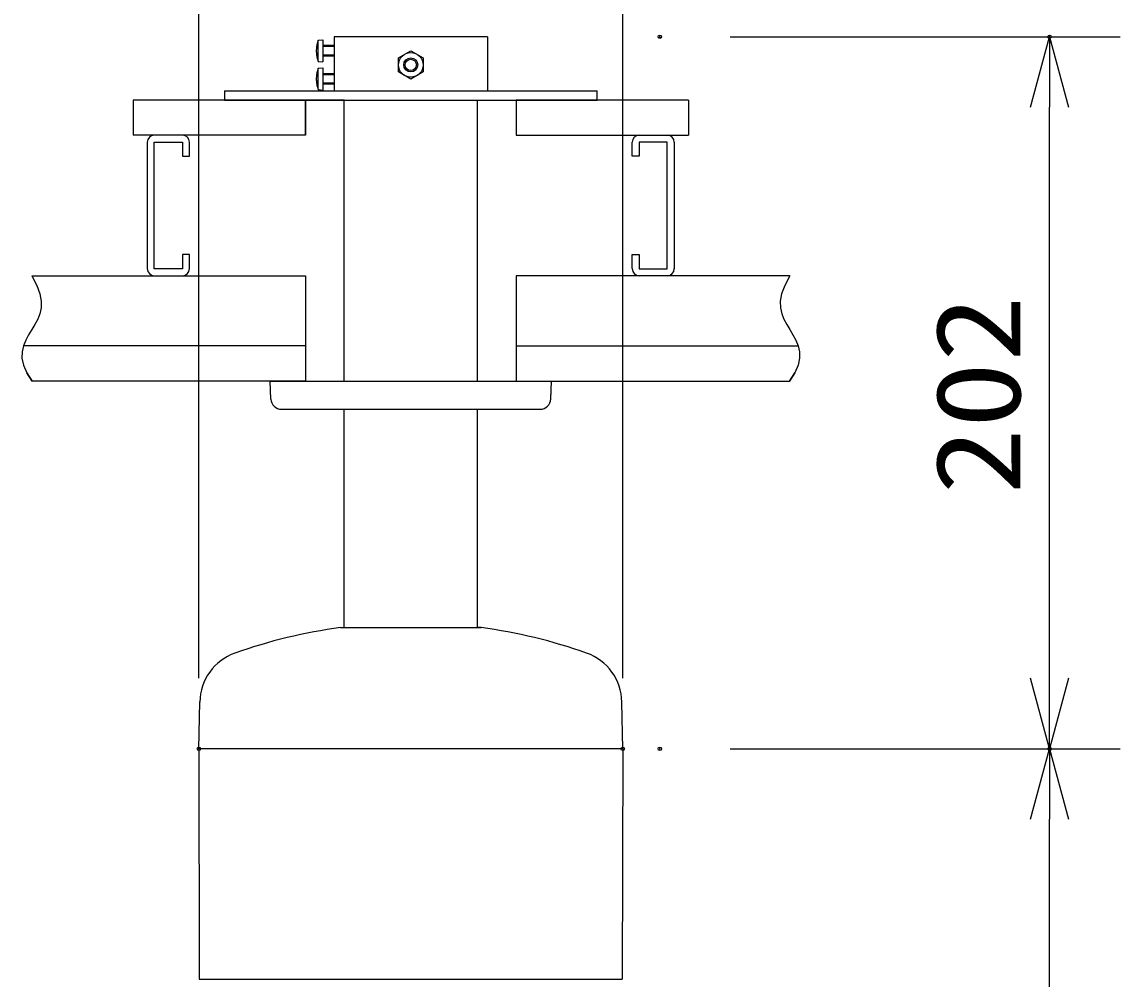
# Model space of a CAD drawing. Units: millimetres, scale not verified. Extents: x -63 to 65, y -57 to 57.
# Drawn here: x -35.1 to -3.95, y 7.71 to 34.86 of the extents above; entities that cross this region are included whole.
import ezdxf
from ezdxf.enums import TextEntityAlignment as Align

# ---------------------------------------------------------------- set-up
doc = ezdxf.new("R2010")
doc.units = ezdxf.units.MM
doc.header["$LTSCALE"] = 0.190236
doc.header["$PDMODE"] = 32
doc.header["$PDSIZE"] = 0.0951
for name, color, linetype in [('0-2_GAIKEI', 1, 'Continuous'), ('0-4_SUNPO', 3, 'Continuous'), ('0-5_DEFPOINTS', 7, 'Continuous')]:
    doc.layers.add(name, color=color, linetype=linetype)
doc.styles.add('ＭＳ ゴシック', font='')
doc.styles.get('ＭＳ ゴシック').set_extended_font_data('MS Gothic')

# ---------------------------------------------------------------- blocks, each defined once
blk = doc.blocks.new('_OPEN30')
at = {"layer": '0-5_DEFPOINTS'}
blk.add_line((0, 0), (-1, 0), dxfattribs=at)
blk.add_lwpolyline([(-1, 0.26795), (0, 0), (-1, -0.26795)], dxfattribs=at)

msp = doc.modelspace()

# ---------------------------------------------------------------- linework, layer by layer
at = {"layer": '0-2_GAIKEI'}
for p, q in [((-26.6917, 34.3476), (-26.5576, 34.3593)), ((-26.6917, 33.7431), (-26.6917, 34.3476)), ((-26.5576, 34.3593), (-26.5576, 33.7315)), ((-26.2438, 34.195), (-26.5576, 34.195)), ((-26.2438, 34.165), (-26.5576, 34.165)), ((-26.6971, 33.7578), (-26.6917, 33.7431)), ((-26.6917, 33.7431), (-26.5576, 33.7315)), ((-26.2438, 33.9258), (-26.5576, 33.9258)), ((-26.2438, 33.896), (-26.5576, 33.896)), ((-23.7171, 33.8481), (-23.7171, 33.4454)), ((-26.6917, 33.5505), (-26.5576, 33.5621)), ((-26.6917, 32.9458), (-26.6917, 33.5505)), ((-26.5576, 33.5621), (-26.5576, 32.934)), ((-26.2438, 33.3974), (-26.5576, 33.3974)), ((-26.2438, 33.3676), (-26.5576, 33.3676)), ((-23.7171, 33.4454), (-24.066, 33.2439)), ((-26.2438, 33.1283), (-26.5576, 33.1283)), ((-26.2438, 33.0984), (-26.5576, 33.0984)), ((-29.3485, 32.9091), (-18.7834, 32.9091)), ((-29.3485, 32.9091), (-29.3485, 32.6501)), ((-26.6971, 32.9604), (-26.6917, 32.9458)), ((-26.6917, 32.9458), (-26.5576, 32.934)), ((-18.7834, 32.6501), (-18.7834, 32.9091)), ((-29.3485, 32.6501), (-18.7834, 32.6501)), ((-16.1918, 32.6501), (-16.1918, 31.6534)), ((-21.0759, 31.6534), (-16.1918, 31.6534)), ((-16.1918, 31.6552), (-16.1918, 31.6534)), ((-31.5413, 31.454), (-31.5413, 27.8657)), ((-31.5413, 31.4534), (-31.5413, 27.8664)), ((-17.7865, 31.0552), (-17.7865, 31.4534)), ((-17.5871, 31.454), (-17.5871, 31.0552)), ((-16.7896, 31.454), (-17.5871, 31.454)), ((-16.7896, 27.8657), (-16.7896, 31.454)), ((-16.5904, 31.454), (-16.5904, 27.8657)), ((-16.5904, 31.4534), (-16.5904, 27.8664)), ((-17.5871, 31.0552), (-17.7865, 31.0552)), ((-30.3452, 27.8664), (-30.3452, 28.2644)), ((-17.7865, 27.8664), (-17.7865, 28.2644)), ((-17.7865, 28.2644), (-17.5871, 28.2644)), ((-17.5871, 28.2644), (-17.5871, 27.8657)), ((-17.5871, 27.8657), (-16.7896, 27.8657)), ((-34.8212, 27.6664), (-27.056, 27.6664)), ((-34.818, 27.6664), (-34.6733, 27.3904)), ((-27.056, 27.6664), (-27.056, 24.6764)), ((-27.056, 27.6664), (-27.056, 25.6729)), ((-21.0759, 27.6664), (-21.0759, 24.6764)), ((-13.3137, 27.6664), (-21.0759, 27.6664)), ((-21.0759, 27.6664), (-21.0759, 25.6729)), ((-13.3137, 27.6664), (-13.4584, 27.3904)), ((-34.6733, 27.3904), (-34.586, 27.1499)), ((-34.586, 27.1499), (-34.548, 26.9393)), ((-13.5457, 27.1499), (-13.5837, 26.9393)), ((-13.4584, 27.3904), (-13.5457, 27.1499)), ((-34.548, 26.9393), (-34.5514, 26.753)), ((-34.588, 26.5855), (-34.65, 26.4313)), ((-34.5514, 26.753), (-34.588, 26.5855)), ((-13.5437, 26.5855), (-13.4817, 26.4313)), ((-34.7294, 26.2848), (-34.818, 26.1405)), ((-34.65, 26.4313), (-34.7294, 26.2848)), ((-13.4817, 26.4313), (-13.4023, 26.2848)), ((-13.4023, 26.2848), (-13.3137, 26.1405)), ((-34.9077, 25.9933), (-34.9896, 25.8405)), ((-34.818, 26.1405), (-34.9077, 25.9933)), ((-35.0545, 25.6796), (-35.0933, 25.5083)), ((-27.0546, 25.6733), (-35.0559, 25.6733)), ((-34.9896, 25.8405), (-35.0545, 25.6796)), ((-27.056, 25.6729), (-34.6121, 25.6729)), ((-27.056, 25.6729), (-27.056, 24.6764)), ((-21.0759, 25.6729), (-13.7479, 25.6729)), ((-21.0741, 25.6733), (-13.0758, 25.6733)), ((-13.035, 25.3242), (-13.0759, 25.125)), ((-13.0385, 25.5083), (-13.035, 25.3242)), ((-35.0558, 25.125), (-34.9614, 24.9083)), ((-13.0759, 25.125), (-13.1704, 24.9083)), ((-27.056, 24.6764), (-34.8212, 24.6764)), ((-21.0759, 24.6764), (-13.3245, 24.6764)), ((-21.0759, 24.6764), (-13.7479, 24.6764))]:
    msp.add_line(p, q, dxfattribs=at)
at = {"layer": '0-2_GAIKEI', "color": 7}
for p, q in [((-21.8881, 34.4442), (-26.2438, 34.4442)), ((-26.2438, 34.4442), (-26.2438, 32.9091)), ((-21.8881, 34.4442), (-21.8881, 32.9091)), ((-21.8881, 32.9119), (-21.8881, 32.9091)), ((-25.9595, 24.6764), (-25.9595, 32.6501)), ((-22.1723, 24.6764), (-22.1723, 32.6501)), ((-28.0527, 24.6764), (-20.079, 24.6764)), ((-28.0349, 24.1683), (-28.0527, 24.6764)), ((-28.0527, 24.6764), (-20.079, 24.6764)), ((-28.0349, 24.1676), (-28.0527, 24.6764)), ((-20.0966, 24.1684), (-20.079, 24.6764)), ((-20.0966, 24.1676), (-20.079, 24.6764)), ((-27.7351, 23.8788), (-20.3964, 23.8788)), ((-25.9595, 17.683), (-25.9595, 23.8788)), ((-22.1723, 17.683), (-22.1723, 23.8788)), ((-26.0592, 17.683), (-22.0723, 17.683)), ((-30.0762, 14.2442), (-30.0529, 15.5757)), ((-18.0555, 14.2442), (-18.0789, 15.5725)), ((-18.0555, 14.2442), (-30.0762, 14.2442)), ((-18.0555, 14.2442), (-30.0762, 14.2442)), ((-30.0762, 14.2442), (-30.0656, 7.7136)), ((-18.0555, 14.2442), (-18.0661, 7.7136)), ((-30.0656, 7.7136), (-18.066, 7.7136))]:
    msp.add_line(p, q, dxfattribs=at)
at = {"layer": '0-2_GAIKEI'}
for points in [[(-26.6917, 34.3476), (-26.6971, 34.3329), (-26.7022, 34.3182), (-26.7071, 34.3035), (-26.7117, 34.2886), (-26.7159, 34.2737), (-26.72, 34.2588), (-26.7237, 34.2438), (-26.7271, 34.2287), (-26.7303, 34.2136), (-26.7332, 34.1984), (-26.7359, 34.1833), (-26.7382, 34.168), (-26.7403, 34.1528), (-26.7421, 34.1375), (-26.7436, 34.1222), (-26.7448, 34.1069), (-26.7458, 34.0915), (-26.7465, 34.0762), (-26.7469, 34.0608), (-26.7471, 34.0454), (-26.7469, 34.0301), (-26.7465, 34.0147), (-26.7458, 33.9994), (-26.7448, 33.984), (-26.7436, 33.9687), (-26.7421, 33.9534), (-26.7403, 33.9381), (-26.7382, 33.9228), (-26.7359, 33.9076), (-26.7332, 33.8924), (-26.7303, 33.8772), (-26.7271, 33.8621), (-26.7237, 33.847), (-26.72, 33.832), (-26.7159, 33.817), (-26.7117, 33.8021), (-26.7071, 33.7873), (-26.7022, 33.7725), (-26.6971, 33.7578)], [(-24.066, 33.2439), (-24.4146, 33.4454), (-24.4146, 33.8481), (-24.066, 34.0497), (-23.7171, 33.8481)], [(-26.6917, 33.5505), (-26.6971, 33.5358), (-26.7022, 33.5211), (-26.7071, 33.5063), (-26.7117, 33.4914), (-26.7159, 33.4765), (-26.72, 33.4615), (-26.7237, 33.4465), (-26.7271, 33.4314), (-26.7303, 33.4163), (-26.7332, 33.4011), (-26.7359, 33.3859), (-26.7382, 33.3707), (-26.7403, 33.3554), (-26.7421, 33.3401), (-26.7436, 33.3248), (-26.7448, 33.3095), (-26.7458, 33.2941), (-26.7465, 33.2788), (-26.7469, 33.2634), (-26.7471, 33.248), (-26.7469, 33.2327), (-26.7465, 33.2173), (-26.7458, 33.202), (-26.7448, 33.1866), (-26.7436, 33.1713), (-26.7421, 33.156), (-26.7403, 33.1407), (-26.7382, 33.1254), (-26.7359, 33.1102), (-26.7332, 33.095), (-26.7303, 33.0799), (-26.7271, 33.0647), (-26.7237, 33.0497), (-26.72, 33.0347), (-26.7159, 33.0197), (-26.7117, 33.0048), (-26.7071, 32.9899), (-26.7022, 32.9751), (-26.6971, 32.9604)], [(-29.3485, 32.9091), (-29.3485, 32.9086), (-29.3485, 32.9072), (-29.3485, 32.905), (-29.3485, 32.9019), (-29.3485, 32.898), (-29.3485, 32.8934), (-29.3485, 32.8881), (-29.3485, 32.8822), (-29.3485, 32.8757), (-29.3485, 32.8686), (-29.3485, 32.8611), (-29.3485, 32.8532), (-29.3485, 32.8448), (-29.3485, 32.8361), (-29.3485, 32.8272), (-29.3485, 32.8179), (-29.3485, 32.8085), (-29.3485, 32.799), (-29.3485, 32.7893), (-29.3485, 32.7796), (-29.3485, 32.7699), (-29.3485, 32.7602), (-29.3485, 32.7507), (-29.3485, 32.7413), (-29.3485, 32.732), (-29.3485, 32.7231), (-29.3485, 32.7144), (-29.3485, 32.706), (-29.3485, 32.6981), (-29.3485, 32.6906), (-29.3485, 32.6835), (-29.3485, 32.677), (-29.3485, 32.6711), (-29.3485, 32.6658), (-29.3485, 32.6612), (-29.3485, 32.6573), (-29.3485, 32.6542), (-29.3485, 32.652), (-29.3485, 32.6506)], [(-27.056, 31.6534), (-27.056, 32.6501), (-31.9399, 32.6501), (-31.9399, 31.6534)], [(-27.056, 32.6501), (-27.056, 31.6534), (-31.9399, 31.6534)], [(-31.9211, 32.6501), (-31.9351, 32.6501), (-31.9399, 32.6501), (-31.9399, 32.6483), (-31.9399, 32.6429), (-31.9399, 32.6341), (-31.9399, 32.6222), (-31.9399, 32.6073), (-31.9399, 32.5895), (-31.9399, 32.5692), (-31.9399, 32.5464), (-31.9399, 32.5214), (-31.9399, 32.4944), (-31.9399, 32.4654), (-31.9399, 32.4348), (-31.9399, 32.4027), (-31.9399, 32.3693), (-31.9399, 32.3347), (-31.9399, 32.2993), (-31.9399, 32.263), (-31.9399, 32.2262), (-31.9399, 32.1891), (-31.9399, 32.1517), (-31.9399, 32.1144), (-31.9399, 32.0772), (-31.9399, 32.0405), (-31.9399, 32.0042), (-31.9399, 31.9688), (-31.9399, 31.9342), (-31.9399, 31.9008), (-31.9399, 31.8687), (-31.9399, 31.8381), (-31.9399, 31.8091), (-31.9399, 31.7821), (-31.9399, 31.757), (-31.9399, 31.7343), (-31.9399, 31.7139), (-31.9399, 31.6962), (-31.9399, 31.6813), (-31.9399, 31.6694)], [(-29.3485, 32.6506), (-29.3485, 32.6501), (-29.3532, 32.6501), (-29.3673, 32.6501), (-29.39, 32.6501), (-29.421, 32.6501), (-29.4598, 32.6501), (-29.5059, 32.6501), (-29.5588, 32.6501), (-29.618, 32.6501), (-29.683, 32.6501), (-29.7534, 32.6501), (-29.8286, 32.6501), (-29.9082, 32.6501), (-29.9917, 32.6501), (-30.0786, 32.6501), (-30.1684, 32.6501), (-30.2606, 32.6501), (-30.3548, 32.6501), (-30.4505, 32.6501), (-30.5471, 32.6501), (-30.6442, 32.6501), (-30.7413, 32.6501), (-30.8379, 32.6501), (-30.9335, 32.6501), (-31.0277, 32.6501), (-31.1199, 32.6501), (-31.2097, 32.6501), (-31.2966, 32.6501), (-31.3801, 32.6501), (-31.4597, 32.6501), (-31.535, 32.6501), (-31.6053, 32.6501), (-31.6704, 32.6501), (-31.7296, 32.6501), (-31.7824, 32.6501), (-31.8285, 32.6501), (-31.8673, 32.6501), (-31.8983, 32.6501), (-31.9211, 32.6501)], [(-16.1918, 32.6501), (-21.0759, 32.6501), (-21.0759, 31.6534)], [(-21.0759, 32.6501), (-21.0759, 31.6534), (-17.7704, 31.6534)], [(-16.1918, 32.6501), (-16.1918, 32.6483), (-16.1918, 32.6429), (-16.1918, 32.6341), (-16.1918, 32.6222), (-16.1918, 32.6073), (-16.1918, 32.5895), (-16.1918, 32.5692), (-16.1918, 32.5464), (-16.1918, 32.5214), (-16.1918, 32.4944), (-16.1918, 32.4654), (-16.1918, 32.4348), (-16.1918, 32.4027), (-16.1918, 32.3693), (-16.1918, 32.3347), (-16.1918, 32.2993), (-16.1918, 32.263), (-16.1918, 32.2262), (-16.1918, 32.1891), (-16.1918, 32.1517), (-16.1918, 32.1144), (-16.1918, 32.0772), (-16.1918, 32.0405), (-16.1918, 32.0042), (-16.1918, 31.9688), (-16.1918, 31.9342), (-16.1918, 31.9008), (-16.1918, 31.8687), (-16.1918, 31.8381), (-16.1918, 31.8091), (-16.1918, 31.7821), (-16.1918, 31.757), (-16.1918, 31.7343), (-16.1918, 31.7139), (-16.1918, 31.6962), (-16.1918, 31.6813), (-16.1918, 31.6694), (-16.1918, 31.6606), (-16.1918, 31.6552)], [(-31.9399, 31.6694), (-31.9399, 31.6606), (-31.9399, 31.6552), (-31.9399, 31.6534)], [(-30.3452, 28.2644), (-30.5446, 28.2644), (-30.5446, 27.8657), (-31.3421, 27.8657), (-31.3421, 31.454), (-30.5446, 31.454), (-30.5446, 31.0552), (-30.3452, 31.0552), (-30.3452, 31.4534)], [(-13.5837, 26.9393), (-13.5804, 26.753), (-13.5437, 26.5855)], [(-13.3137, 26.1405), (-13.224, 25.9933), (-13.1421, 25.8405)], [(-13.1421, 25.8405), (-13.0772, 25.6796), (-13.0385, 25.5083)], [(-35.0933, 25.5083), (-35.0968, 25.3242), (-35.0558, 25.125)], [(-34.9614, 24.9083), (-34.8042, 24.6719), (-34.9614, 24.9083)], [(-13.1704, 24.9083), (-13.3275, 24.6719), (-13.1704, 24.9083)]]:
    msp.add_lwpolyline(points, dxfattribs=at)
at = {"layer": '0-2_GAIKEI', "color": 7}
for points in [[(-26.2358, 34.4442), (-26.2438, 34.4442), (-26.2438, 34.4414), (-26.2438, 34.4331), (-26.2438, 34.4196), (-26.2438, 34.4013), (-26.2438, 34.3783), (-26.2438, 34.351), (-26.2438, 34.3197), (-26.2438, 34.2846), (-26.2438, 34.2461), (-26.2438, 34.2044), (-26.2438, 34.1598), (-26.2438, 34.1126), (-26.2438, 34.0632), (-26.2438, 34.0117), (-26.2438, 33.9585), (-26.2438, 33.9039), (-26.2438, 33.8481), (-26.2438, 33.7914), (-26.2438, 33.7342), (-26.2438, 33.6767), (-26.2438, 33.6192), (-26.2438, 33.5619), (-26.2438, 33.5053), (-26.2438, 33.4495), (-26.2438, 33.3948), (-26.2438, 33.3416), (-26.2438, 33.2902), (-26.2438, 33.2407), (-26.2438, 33.1935), (-26.2438, 33.149), (-26.2438, 33.1073), (-26.2438, 33.0688), (-26.2438, 33.0337), (-26.2438, 33.0024), (-26.2438, 32.9751), (-26.2438, 32.9521), (-26.2438, 32.9337), (-26.2438, 32.9202)], [(-21.8881, 34.4442), (-21.8961, 34.4442), (-21.9197, 34.4442), (-21.9579, 34.4442), (-22.0101, 34.4442), (-22.0753, 34.4442), (-22.1527, 34.4442), (-22.2416, 34.4442), (-22.3411, 34.4442), (-22.4504, 34.4442), (-22.5687, 34.4442), (-22.6951, 34.4442), (-22.8289, 34.4442), (-22.9693, 34.4442), (-23.1153, 34.4442), (-23.2663, 34.4442), (-23.4213, 34.4442), (-23.5796, 34.4442), (-23.7404, 34.4442), (-23.9027, 34.4442), (-24.0659, 34.4442), (-24.2291, 34.4442), (-24.3915, 34.4442), (-24.5523, 34.4442), (-24.7106, 34.4442), (-24.8656, 34.4442), (-25.0166, 34.4442), (-25.1626, 34.4442), (-25.303, 34.4442), (-25.4368, 34.4442), (-25.5632, 34.4442), (-25.6815, 34.4442), (-25.7908, 34.4442), (-25.8903, 34.4442), (-25.9792, 34.4442), (-26.0566, 34.4442), (-26.1218, 34.4442), (-26.174, 34.4442), (-26.2122, 34.4442), (-26.2358, 34.4442)], [(-21.8881, 34.4442), (-21.8881, 34.4414), (-21.8881, 34.4331), (-21.8881, 34.4196), (-21.8881, 34.4013), (-21.8881, 34.3783), (-21.8881, 34.351), (-21.8881, 34.3197), (-21.8881, 34.2846), (-21.8881, 34.2461), (-21.8881, 34.2044), (-21.8881, 34.1598), (-21.8881, 34.1126), (-21.8881, 34.0632), (-21.8881, 34.0117), (-21.8881, 33.9585), (-21.8881, 33.9039), (-21.8881, 33.8481), (-21.8881, 33.7914), (-21.8881, 33.7342), (-21.8881, 33.6767), (-21.8881, 33.6192), (-21.8881, 33.5619), (-21.8881, 33.5053), (-21.8881, 33.4495), (-21.8881, 33.3948), (-21.8881, 33.3416), (-21.8881, 33.2902), (-21.8881, 33.2407), (-21.8881, 33.1935), (-21.8881, 33.149), (-21.8881, 33.1073), (-21.8881, 33.0688), (-21.8881, 33.0337), (-21.8881, 33.0024), (-21.8881, 32.9751), (-21.8881, 32.9521), (-21.8881, 32.9337), (-21.8881, 32.9202), (-21.8881, 32.9119)], [(-26.2438, 32.9202), (-26.2438, 32.9119), (-26.2438, 32.9091)], [(-25.9595, 24.6764), (-25.9595, 32.6501), (-27.056, 32.6501)], [(-22.1723, 24.6764), (-22.1723, 32.6501), (-21.0759, 32.6501)], [(-22.1723, 23.8339), (-22.1723, 23.8674), (-22.1723, 23.8788), (-22.169, 23.8788), (-22.1594, 23.8788), (-22.1438, 23.8788), (-22.1225, 23.8788), (-22.0959, 23.8788), (-22.0643, 23.8788), (-22.0281, 23.8788), (-21.9875, 23.8788), (-21.9429, 23.8788), (-21.8946, 23.8788), (-21.843, 23.8788), (-21.7885, 23.8788), (-21.7312, 23.8788), (-21.6716, 23.8788), (-21.6101, 23.8788), (-21.5468, 23.8788), (-21.4822, 23.8788), (-21.4167, 23.8788), (-21.3504, 23.8788), (-21.2838, 23.8788), (-21.2173, 23.8788), (-21.151, 23.8788), (-21.0854, 23.8788), (-21.0209, 23.8788), (-20.9576, 23.8788), (-20.896, 23.8788), (-20.8365, 23.8788), (-20.7792, 23.8788), (-20.7246, 23.8788), (-20.673, 23.8788), (-20.6248, 23.8788), (-20.5802, 23.8788), (-20.5396, 23.8788), (-20.5034, 23.8788), (-20.4718, 23.8788), (-20.4452, 23.8788), (-20.4239, 23.8788)], [(-22.1721, 17.683), (-22.1723, 17.683), (-22.1723, 17.6945), (-22.1723, 17.728), (-22.1723, 17.7824), (-22.1723, 17.8565), (-22.1723, 17.9493), (-22.1723, 18.0594), (-22.1723, 18.1859), (-22.1723, 18.3274), (-22.1723, 18.4829), (-22.1723, 18.6511), (-22.1723, 18.831), (-22.1723, 19.0213), (-22.1723, 19.221), (-22.1723, 19.4287), (-22.1723, 19.6434), (-22.1723, 19.864), (-22.1723, 20.0891), (-22.1723, 20.3178), (-22.1723, 20.5488), (-22.1723, 20.7809), (-22.1723, 21.0131), (-22.1723, 21.2441), (-22.1723, 21.4727), (-22.1723, 21.6979), (-22.1723, 21.9185), (-22.1723, 22.1332), (-22.1723, 22.3409), (-22.1723, 22.5406), (-22.1723, 22.7309), (-22.1723, 22.9107), (-22.1723, 23.079), (-22.1723, 23.2345), (-22.1723, 23.376), (-22.1723, 23.5024), (-22.1723, 23.6126), (-22.1723, 23.7054), (-22.1723, 23.7795), (-22.1723, 23.8339)], [(-20.4239, 23.8788), (-20.4083, 23.8788), (-20.3987, 23.8788), (-20.3954, 23.8788)], [(-22.0723, 17.683), (-22.0725, 17.683), (-22.073, 17.683), (-22.0739, 17.683), (-22.0751, 17.683), (-22.0766, 17.683), (-22.0784, 17.683), (-22.0804, 17.683), (-22.0827, 17.683), (-22.0852, 17.683), (-22.0879, 17.683), (-22.0908, 17.683), (-22.0939, 17.683), (-22.0971, 17.683), (-22.1005, 17.683), (-22.1039, 17.683), (-22.1075, 17.683), (-22.1111, 17.683), (-22.1148, 17.683), (-22.1185, 17.683), (-22.1223, 17.683), (-22.126, 17.683), (-22.1298, 17.683), (-22.1334, 17.683), (-22.1371, 17.683), (-22.1406, 17.683), (-22.1441, 17.683), (-22.1474, 17.683), (-22.1507, 17.683), (-22.1537, 17.683), (-22.1566, 17.683), (-22.1594, 17.683), (-22.1619, 17.683), (-22.1641, 17.683), (-22.1662, 17.683), (-22.168, 17.683), (-22.1695, 17.683), (-22.1707, 17.683), (-22.1715, 17.683), (-22.1721, 17.683)]]:
    msp.add_lwpolyline(points, dxfattribs=at)
at = {"layer": '0-2_GAIKEI'}
for radius in [0.3488, 0.1994, 0.1595]:
    msp.add_circle((-24.0659, 33.6467), radius, dxfattribs=at)
for centre, start, end in [((-31.3413, 31.4534), 90, 180), ((-30.5452, 31.4534), 0, 90), ((-17.5865, 31.4534), 90, 180), ((-16.7904, 31.4534), 0, 90), ((-31.3413, 27.8664), 180, 270), ((-30.5452, 27.8664), 270, 0), ((-17.5865, 27.8664), 180, 270), ((-16.7904, 27.8664), 270, 0)]:
    msp.add_arc(centre, 0.2, start, end, dxfattribs=at)
at = {"layer": '0-2_GAIKEI', "color": 7}
for centre, radius, start, end in [((-27.7351, 24.1788), 0.3, 182.00599, 270), ((-20.3964, 24.1788), 0.3, 270, 358.01338), ((-24.0672, 2.8706), 14.9458, 97.65951, 109.4883), ((-24.0644, 2.8706), 14.9458, 70.5117, 82.34049), ((-28.5529, 15.5461), 1.5, 109.4883, 178.99258), ((-19.5787, 15.5461), 1.5, 1.00742, 70.5117)]:
    msp.add_arc(centre, radius, start, end, dxfattribs=at)
at = {"layer": '0-4_SUNPO'}
for p, q in [((-30.0762, 16.2442), (-30.0762, 39.1778)), ((-18.0555, 16.2442), (-18.0555, 39.1778)), ((-15.0018, 34.4442), (-3.9461, 34.4442)), ((-5.9461, 16.2442), (-5.9461, 32.4442)), ((-15.0018, 14.2442), (-3.9461, 14.2442)), ((-15.0018, 14.2442), (-3.9461, 14.2442)), ((-5.9461, -7.0558), (-5.9461, 12.2442))]:
    msp.add_line(p, q, dxfattribs=at)
at = {"layer": '0-5_DEFPOINTS'}
for p in [(-17.0018, 34.4442), (-5.9461, 34.4442), (-30.0762, 14.2442), (-18.0555, 14.2442), (-17.0018, 14.2442), (-5.9461, 14.2442)]:
    msp.add_point(p, dxfattribs=at)

# ---------------------------------------------------------------- block references
at = {"layer": '0-4_SUNPO', "xscale": 2, "yscale": 2}
for p, rotation in [((-5.9461, 34.4442), 90), ((-5.9461, 14.2442), 270), ((-5.9461, 14.2442), 90)]:
    msp.add_blockref('_OPEN30', p, dxfattribs=dict(at, rotation=rotation))

# ---------------------------------------------------------------- texts
at = {"layer": '0-4_SUNPO', "style": 'ＭＳ ゴシック', "width": 1.15}
msp.add_text('202', height=2.406, rotation=90, dxfattribs=at).set_placement((-6.0557, 21.4571), align=Align.BOTTOM_LEFT)

doc.saveas('drawing.dxf')
